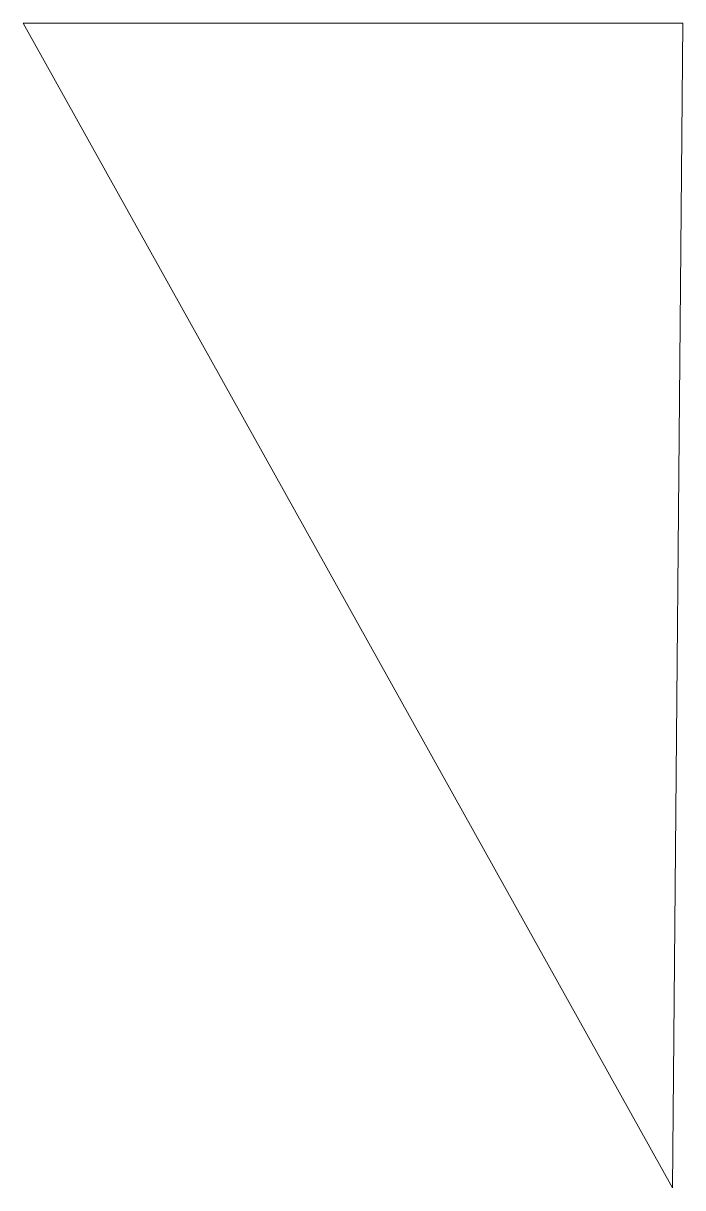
# Model space of a CAD drawing. Header units: inches. Extents: x -1.41 to 1.41, y -5 to 0.
import ezdxf

# ---------------------------------------------------------------- set-up
doc = ezdxf.new("R2010")
doc.units = ezdxf.units.IN
doc.header["$MEASUREMENT"] = 0

msp = doc.modelspace()

# ---------------------------------------------------------------- linework, layer by layer
at = {"color": 7, "linetype": 'Continuous', "lineweight": 15}
for p, q in [((1.4142, 0), (-1.4142, 0)), ((-1.4142, 0), (1.37, -4.9974)), ((1.37, -4.9974), (1.4142, 0))]:
    msp.add_line(p, q, dxfattribs=at)

doc.saveas('drawing.dxf')
